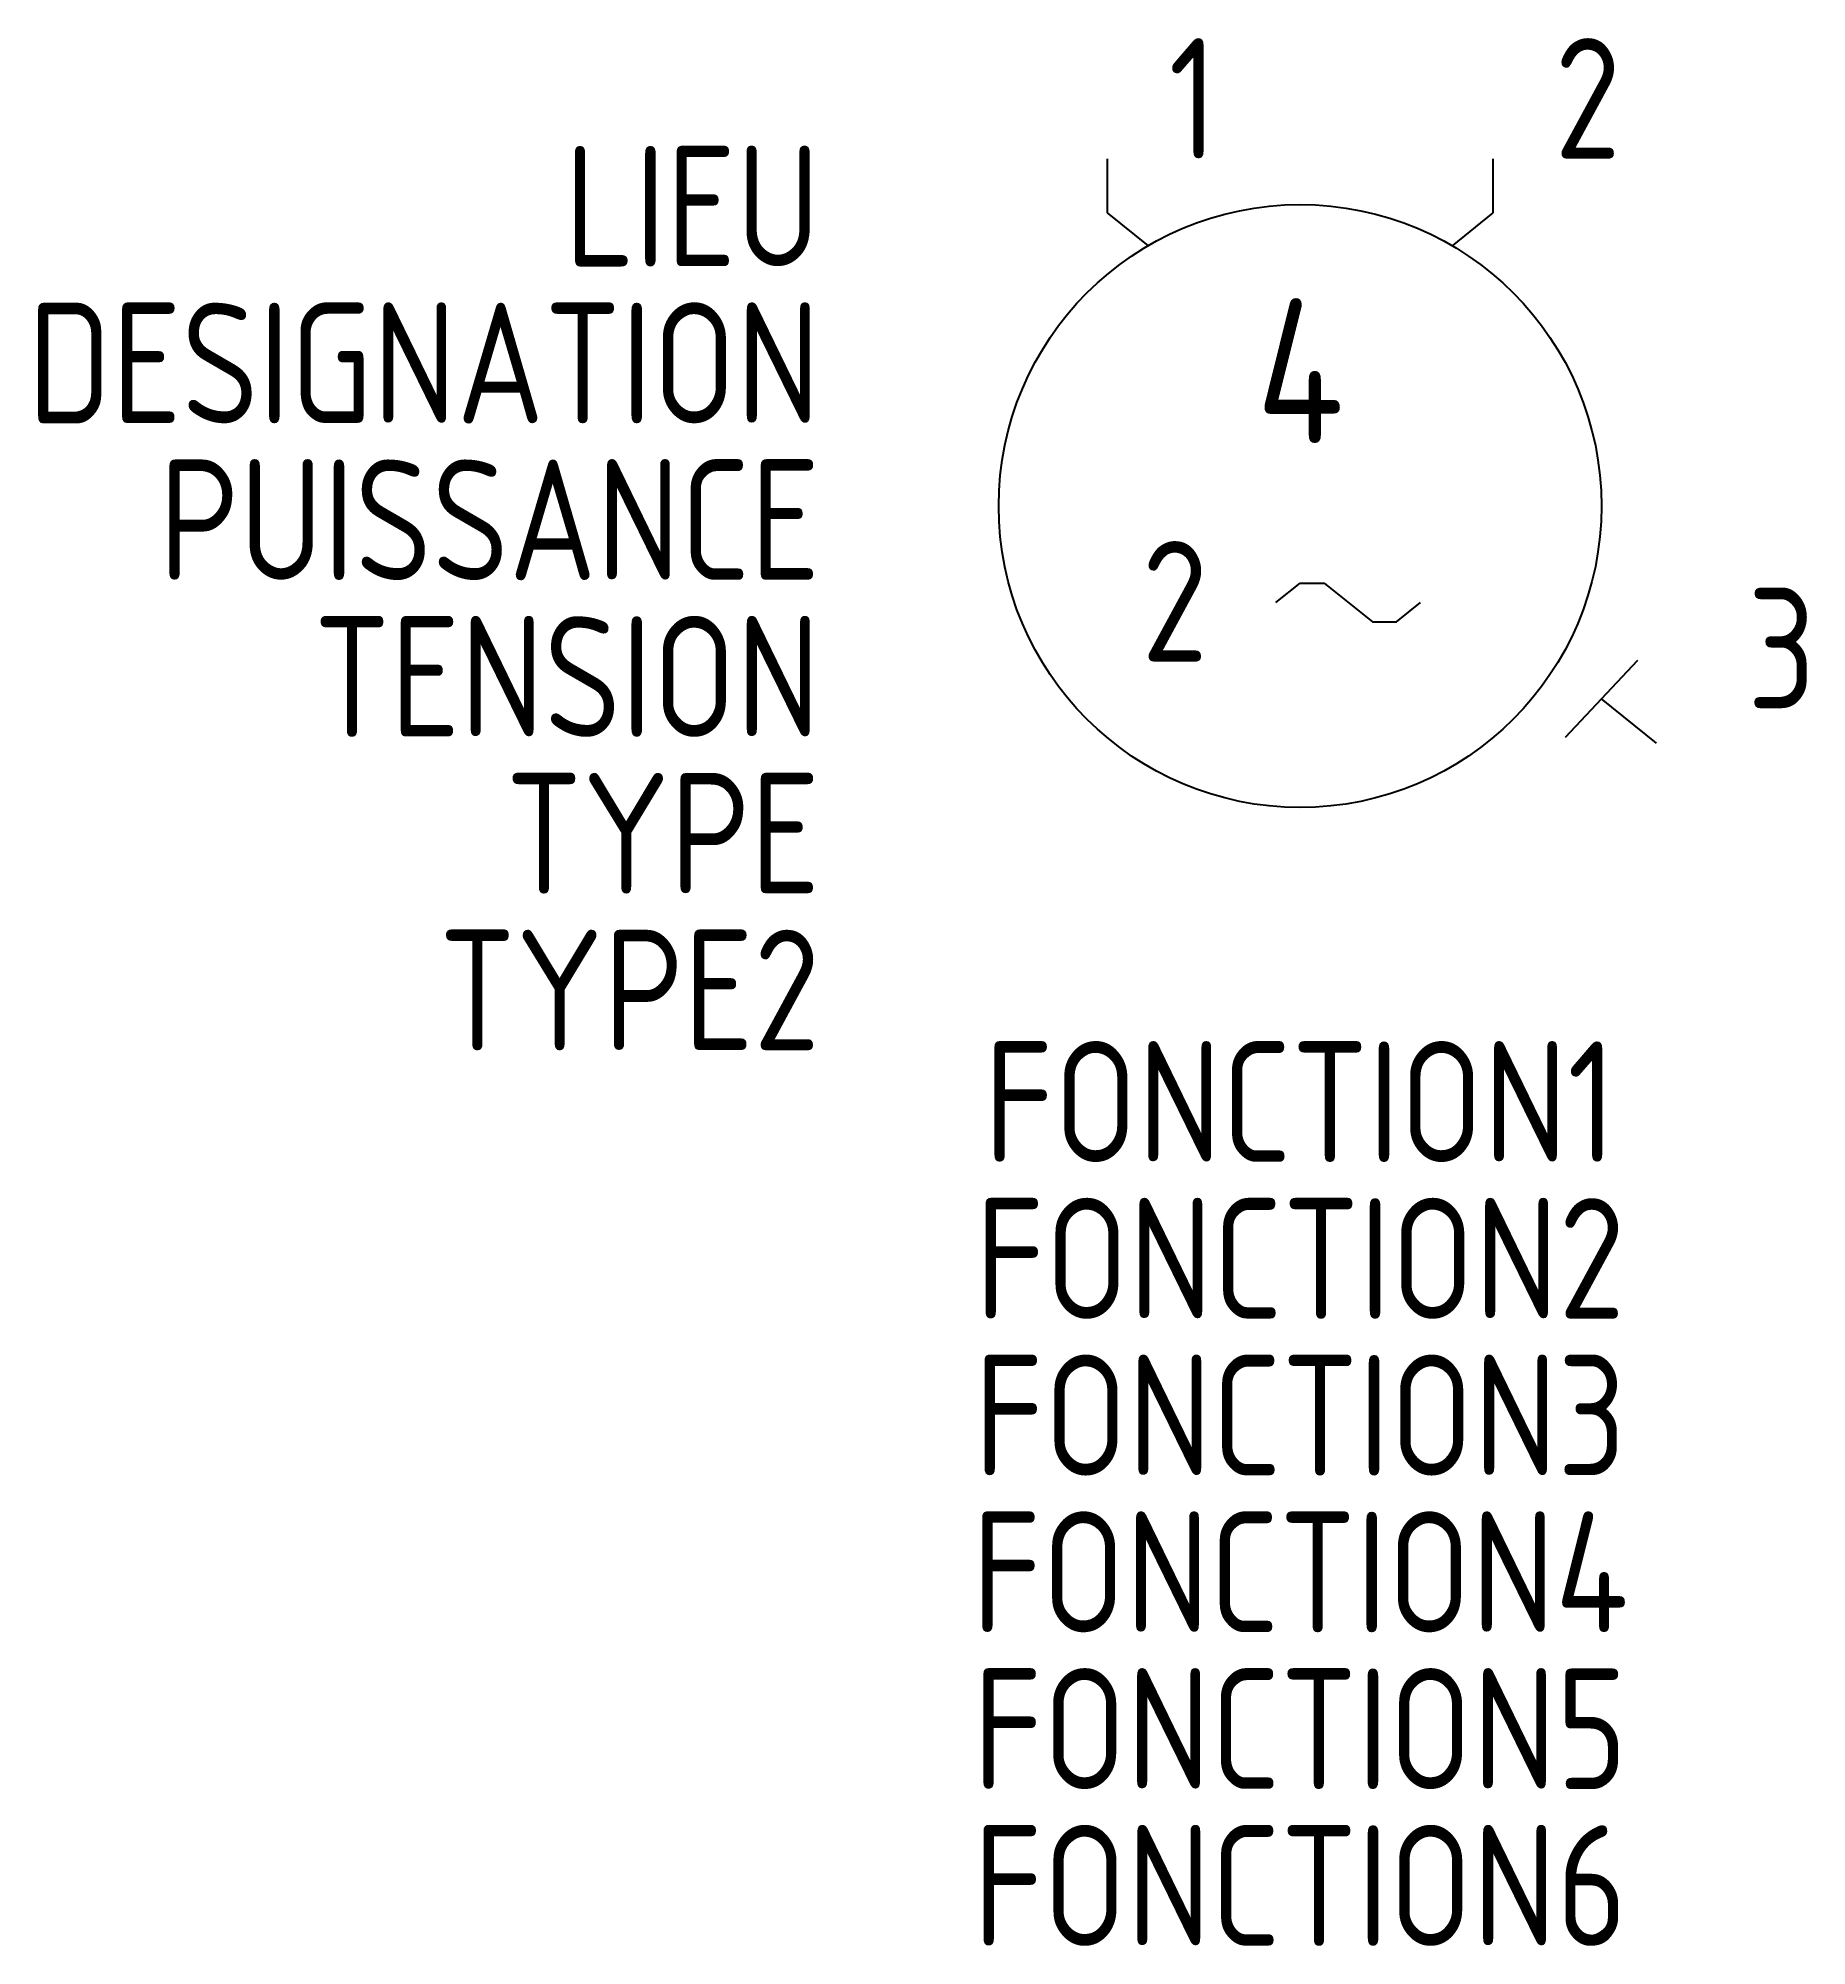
# Model space of a CAD drawing. Extents: x -1606.8 to -1570.1, y -916.6 to -877.1.
import ezdxf
from ezdxf.enums import TextEntityAlignment as Align

# ---------------------------------------------------------------- set-up
doc = ezdxf.new("R2010")
doc.units = 0
for name, color, linetype in [('SYMB_FIL', 3, 'CONTINUOUS'), ('SYMB_FIL_FIN', 1, 'CONTINUOUS'), ('SYMB_TXT_CONTACT', 2, 'CONTINUOUS'), ('SYMB_TXT_NOM', 3, 'CONTINUOUS')]:
    doc.layers.add(name, color=color, linetype=linetype)
doc.styles.add('NET2_5', font='isocp.shx', dxfattribs={"width": 0.9, "height": 2.5})
doc.styles.add('NET_3', font='isocp.shx', dxfattribs={"width": 0.9, "height": 3})

msp = doc.modelspace()

# ---------------------------------------------------------------- linework, layer by layer
at = {"layer": 'SYMB_FIL'}
for p, q in [((-1584.634, -879.593), (-1584.634, -880.718)), ((-1576.634, -879.593), (-1576.634, -880.718)), ((-1584.634, -880.718), (-1583.786, -881.396)), ((-1576.634, -880.718), (-1577.482, -881.396)), ((-1573.634, -889.993), (-1575.134, -891.593)), ((-1573.241, -891.708), (-1574.384, -890.793))]:
    msp.add_line(p, q, dxfattribs=at)
msp.add_circle((-1580.634, -886.793), 6.25, dxfattribs=at)
at = {"layer": 'SYMB_FIL_FIN'}
for p, q in [((-1581.134, -888.793), (-1580.634, -888.393)), ((-1580.634, -888.393), (-1580.134, -888.393)), ((-1580.134, -888.393), (-1579.134, -889.193)), ((-1578.634, -889.193), (-1578.134, -888.793)), ((-1579.134, -889.193), (-1578.634, -889.193))]:
    msp.add_line(p, q, dxfattribs=at)

# ---------------------------------------------------------------- texts
at = {"layer": 'SYMB_FIL', "style": 'NET2_5', "width": 0.9}
msp.add_text('2', height=2.5, dxfattribs=at).set_placement((-1582.541, -890.02), align=Align.RIGHT)
at = {"layer": 'SYMB_TXT_CONTACT', "style": 'NET2_5', "width": 0.9, "flags": 8}
for tag, p, s in [('1', (-1583.359, -879.593), 'U'), ('2', (-1575.359, -879.593), 'V'), ('3', (-1571.359, -890.993), 'PE')]:
    msp.add_attdef(tag, p, s, height=2.5, dxfattribs=at)
at = {"layer": 'SYMB_TXT_CONTACT', "style": 'NET_3', "width": 0.9, "flags": 8}
msp.add_attdef('4', text='M', height=3, dxfattribs=at).set_placement((-1580.634, -883.993), align=Align.MIDDLE_CENTER)
at = {"layer": 'SYMB_TXT_NOM', "style": 'NET2_5', "width": 0.9, "flags": 8}
for tag, text, p in [('LIEU', '', (-1590.587, -881.828)), ('DESIGNATION', 'M?', (-1590.587, -885.078)), ('PUISSANCE', 'KW', (-1590.587, -888.328)), ('TENSION', 'V', (-1590.587, -891.578)), ('TYPE', 'A', (-1590.587, -894.828)), ('TYPE2', '', (-1590.587, -898.078))]:
    msp.add_attdef(tag, text=text, height=2.5, dxfattribs=at).set_placement(p, align=Align.RIGHT)
for tag, p in [('FONCTION1', (-1580.634, -900.393)), ('FONCTION2', (-1580.634, -903.643)), ('FONCTION3', (-1580.634, -906.893)), ('FONCTION4', (-1580.634, -910.143)), ('FONCTION5', (-1580.634, -913.393)), ('FONCTION6', (-1580.634, -916.643))]:
    msp.add_attdef(tag, text='', height=2.5, dxfattribs=at).set_placement(p, align=Align.CENTER)

doc.saveas('drawing.dxf')
